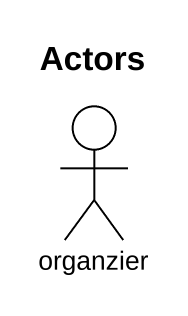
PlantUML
@startuml
title Actors
actor organzier
@enduml
